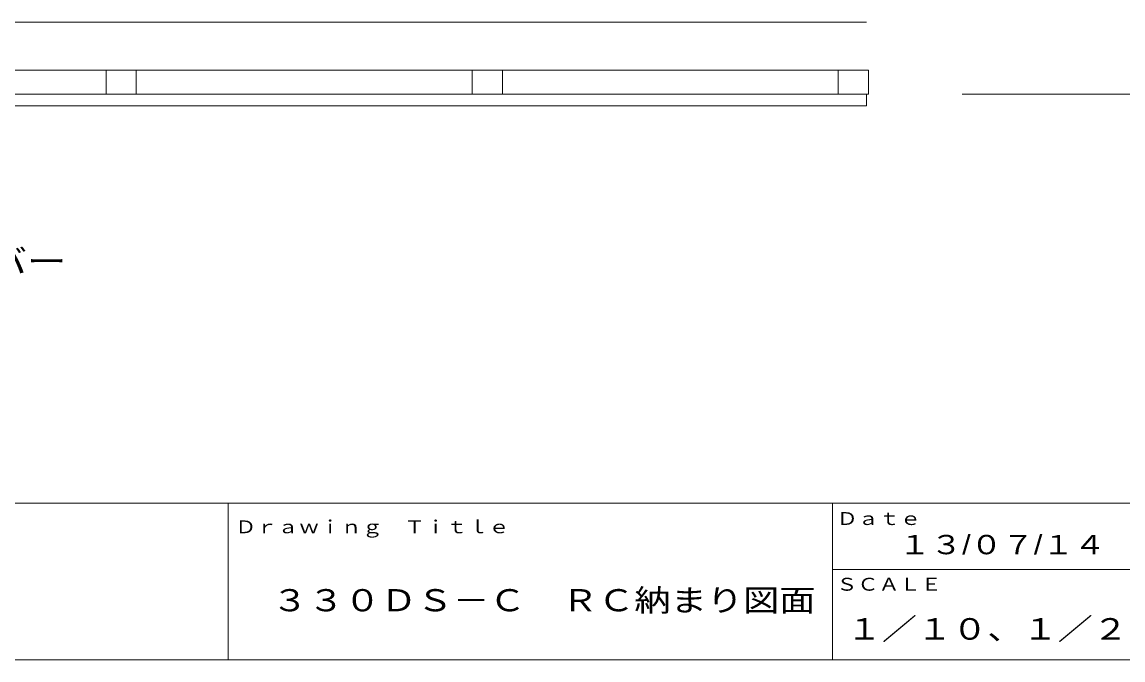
# Model space of a CAD drawing. Units: millimetres at full size, sheet at 1:10; details may follow other scales. Extents: x -1350 to 1480, y -1825 to 2250.
# Drawn here: x 110 to 1021, y -1825 to -1298 of the extents above; entities that cross this region are included whole.
import ezdxf
from ezdxf.enums import TextEntityAlignment as Align

# ---------------------------------------------------------------- set-up
doc = ezdxf.new("R2010")
doc.units = ezdxf.units.MM
doc.header["$LTSCALE"] = 10
for name, color, linetype, lineweight in [('0-1_一般', 4, 'Continuous', 18), ('0-3_寸法', 4, 'Continuous', 18), ('0-5_建築', 4, 'Continuous', 18), ('0-E', 4, 'Continuous', 18), ('0-F_敷地', 4, 'Continuous', 18)]:
    doc.layers.add(name, color=color, linetype=linetype, lineweight=lineweight)
doc.styles.add('HGSｺﾞｼｯｸM', font='')
doc.styles.add('ＭＳ ゴシック', font='')
doc.styles.add('ＭＳ Ｐゴシック', font='')
doc.styles.get('HGSｺﾞｼｯｸM').set_extended_font_data('HGSｺﾞｼｯｸM')
doc.styles.get('ＭＳ ゴシック').set_extended_font_data('MS Gothic')
doc.styles.get('ＭＳ Ｐゴシック').set_extended_font_data('MS PGothic')

msp = doc.modelspace()

# ---------------------------------------------------------------- linework, layer by layer
at = {"layer": '0-1_一般'}
for p, q in [((-1349.77, -1695.55), (1480.23, -1695.55)), ((-1279.77, -1695.55), (1480.23, -1695.55)), ((280.23, -1695.55), (280.23, -1825.17)), ((780.23, -1695.55), (780.23, -1825.17)), ((780.23, -1750.36), (1030.23, -1750.36)), ((1480.23, -1825.17), (-1349.77, -1825.17))]:
    msp.add_line(p, q, dxfattribs=at)
at = {"layer": '0-3_寸法'}
msp.add_line((887.61, -1357.2), (1105.09, -1357.2), dxfattribs=at)
at = {"layer": '0-5_建築'}
for p, q in [((808.46, -1297.5), (-37.16, -1297.5)), ((808.46, -1337.22), (-37.16, -1337.22))]:
    msp.add_line(p, q, dxfattribs=at)
at = {"layer": '0-E'}
for p, q in [((808.46, -1357.22), (-65.16, -1357.22)), ((-65.16, -1366.72), (808.46, -1366.72))]:
    msp.add_line(p, q, dxfattribs=at)
at = {"layer": '0-F_敷地'}
for p, q in [((179.1, -1357.22), (179.1, -1337.22)), ((179.1, -1337.22), (204.1, -1337.22)), ((204.1, -1337.22), (204.1, -1357.22)), ((482.1, -1357.22), (482.1, -1337.22)), ((482.1, -1337.22), (507.1, -1337.22)), ((507.1, -1337.22), (507.1, -1357.22)), ((785.1, -1357.22), (785.1, -1337.22)), ((785.1, -1337.22), (810.1, -1337.22)), ((810.1, -1337.22), (810.1, -1357.22)), ((-65.16, -1357.22), (808.46, -1357.22)), ((204.1, -1357.22), (179.1, -1357.22)), ((507.1, -1357.22), (482.1, -1357.22)), ((810.1, -1357.22), (785.1, -1357.22)), ((808.46, -1357.22), (808.46, -1366.72)), ((808.46, -1366.72), (-65.16, -1366.72))]:
    msp.add_line(p, q, dxfattribs=at)

# ---------------------------------------------------------------- texts
at = {"layer": '0-1_一般', "color": 7, "style": 'HGSｺﾞｼｯｸM', "width": 1.2}
msp.add_text('散光カバー', height=19.79, dxfattribs=at).set_placement((-15.85, -1511.22), align=Align.BOTTOM_LEFT)
at = {"layer": '0-1_一般', "style": 'ＭＳ Ｐゴシック', "width": 1.2}
for s, height, p in [('Ｄａｔｅ', 10.67, (783.71, -1716.73)), ('Ｄｒａｗｉｎｇ\u3000Ｔｉｔｌｅ', 10.67, (285.96, -1723.58)), ('１３/０７/１４', 16, (835.26, -1742.53)), ('ＳＣＡＬＥ', 10.67, (783.42, -1771.08)), ('１／１０、１／２', 17.78, (792.03, -1813.7))]:
    msp.add_text(s, height=height, dxfattribs=at).set_placement(p, align=Align.BOTTOM_LEFT)
at = {"layer": '0-1_一般', "color": 134, "style": 'ＭＳ ゴシック', "width": 1.2}
msp.add_text('３３０ＤＳ－Ｃ\u3000ＲＣ納まり図面', height=18.33, dxfattribs=at).set_placement((316.24, -1790.42), align=Align.BOTTOM_LEFT)

doc.saveas('drawing.dxf')
